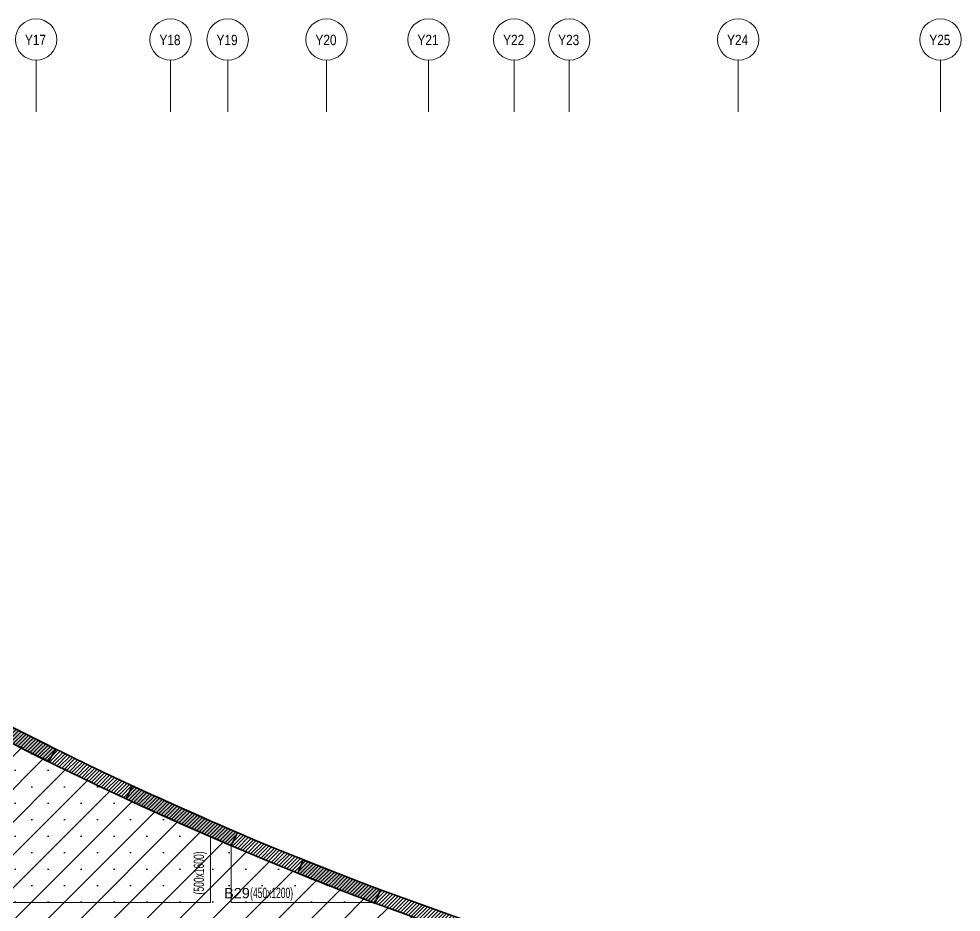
# Model space of a CAD drawing. Header units: millimetres. Extents: x -7 to 75728, y 24 to 63519.
# Drawn here: x 47456 to 70228, y 41922 to 63519 of the extents above; entities that cross this region are included whole.
import ezdxf
from ezdxf.enums import TextEntityAlignment as Align

# ---------------------------------------------------------------- set-up
doc = ezdxf.new("R2010")
doc.units = ezdxf.units.MM
doc.linetypes.add('Grid Line', pattern=[2222.5, 1270, -317.4999999999999, 317.4999999999999, -317.4999999999999])
doc.linetypes.add('HIDDEN', pattern=[0.375, 0.25, -0.125])
for name, color, linetype, lineweight in [('A-GRIDS', 8, 'Continuous', 9), ('S-BEAM', 7, 'Continuous', 18), ('S-BEAM-IDEN', 2, 'Continuous', 9), ('S-COL HATCH', 9, 'Continuous', 0), ('S-COLS', 5, 'Continuous', 35), ('S-GRIDS', 8, 'Continuous', 9)]:
    doc.layers.add(name, color=color, linetype=linetype, lineweight=lineweight)
doc.layers.add('Beam Nos', color=7, linetype='Continuous')
doc.layers.add('HATCH', color=8, linetype='Continuous')
doc.styles.add('Arial Narrow', font='ARIALN.TTF', dxfattribs={"height": 399.9999999999996})
doc.styles.add('SC-BBS1', font='SansSerif')
doc.styles.add('Swis721 LtCn BT', font='swisscl.ttf', dxfattribs={"width": 0.9, "height": 233.3551617873649})

# ---------------------------------------------------------------- blocks, each defined once
blk = doc.blocks.new('A$C89844c14')
at = {"layer": 'S-COL HATCH', "transparency": 33554687}
h = blk.add_hatch(dxfattribs=at)
h.set_pattern_fill('ANSI31', color=256, scale=500)
h.set_pattern_definition([(45, (-31243118.95039071, 21573255.04475099), (-44.19417382415922, 44.19417382415922), [])])
edge = h.paths.add_edge_path()
edge.add_line((-12641.36437787861, -10574.03004626185), (46763.39400777965, -10574.03004626185))
edge.add_line((46763.39400777965, -10574.03004626185), (50158.63604889065, -10423.83620051294))
edge.add_line((50158.63604889065, -10423.83620051294), (50158.63604889065, 18363.45195051283))
edge.add_arc((65986.83610693365, 101151.7779547721), 84287.8332837242, 235.3318360843077, 259.1763076908551, ccw=False)
edge.add_arc((-8442.753611341119, 269.379661232233), 41199.68046838963, 49.9961516128636, 101.0852321286915)
edge.add_line((-16364.17637338489, 40700.36693736166), (-15223.62516012043, 21151.17039509863))
edge.add_line((-15223.62516012043, 21151.17039509863), (-12641.36437787861, 21151.17039486021))
edge.add_line((-12641.36437787861, 21151.17039486021), (-12641.36437787861, -10574.03004626185))
edge = h.paths.add_edge_path(flags=16)
edge.add_line((-12291.36437835544, -10224.03004578501), (46755.65639505535, -10224.03004578501))
edge.add_line((46755.65639505535, -10224.03004578501), (49808.63604841381, -10088.97671297937))
edge.add_line((49808.63604841381, -10088.97671297937), (49808.63604841381, 18074.53277989477))
edge.add_arc((65986.83610427752, 101151.777949918), 84637.83327854906, 235.3207608542366, 258.9803174311657, ccw=False)
edge.add_arc((-8442.753610882908, 269.3796631880104), 40849.68046623029, 49.97334944151059, 100.6567920093794)
edge.add_line((-15996.90336217731, 40414.50658699125), (-14893.4499033913, 21501.17039509863))
edge.add_line((-14893.4499033913, 21501.17039509863), (-12291.36437835544, 21501.17039462179))
edge.add_line((-12291.36437835544, 21501.17039462179), (-12291.36437835544, -10224.03004578501))
h = blk.add_hatch(color=256, dxfattribs=at)
h.dxf.hatch_style = 1
h.paths.add_polyline_path([(28423.99673158675, 25307.0760040693), (28605.68384588138, 25607.67662080005, -0.0060300541328902), (26819.177078031, 26518.35735208914), (26637.80549352989, 26218.27875832841, 0.0060046413283246)])
h = blk.add_hatch(color=256, dxfattribs=at)
h.dxf.hatch_style = 1
h.paths.add_polyline_path([(30448.3209214285, 24722.62021090835), (30300.20528918505, 24405.50502423942, 0.0043087043167823), (32840.33913389966, 23274.59044680745), (32988.50285439939, 23591.80862638727, -0.0043268481438015)])
h = blk.add_hatch(color=256, dxfattribs=at)
h.dxf.hatch_style = 1
h.paths.add_polyline_path([(36313.60995989293, 21882.89602196962), (36445.23421701044, 22210.45419185981, -0.0060148017713095), (34580.08409185335, 22932.84395107254), (34448.83883917704, 22606.22893020883, 0.006030345616494)])
at = {"layer": 'S-COLS'}
for points, elevation in [([(-12641.36437787861, -10574.03004626185), (46763.39400777965, -10574.03004626185), (50158.63604889065, -10423.83620051294), (50158.63604889065, 18363.45195051283, -0.104418166803797), (18042.01030120998, 31828.38711067289, 0.2266855225477514), (-16364.17637338489, 40700.36693736166), (-15223.62516012043, 21151.17039509863), (-12641.36437787861, 21151.17039486021)], -9.701837e-10), ([(-12291.36437835544, -10224.03004578501), (46755.65639505535, -10224.03004578501), (49808.63604841381, -10088.97671297937), (49808.63604841381, 18074.53277989477, -0.1036025941680122), (17829.4674840942, 31549.83351107687, 0.2248253873117498), (-15996.90336217731, 40414.50658699125), (-14893.4499033913, 21501.17039509863), (-12291.36437835544, 21501.17039462179)], -3.2951e-10)]:
    blk.add_lwpolyline(points, format="xyb", close=True, dxfattribs=dict(at, elevation=elevation))
at = {"layer": 'S-COLS', "elevation": -8.166589e-10}
for points in [[(26637.80548092351, 26218.27876495197, 0.0060046413709705), (28423.99673158675, 25307.0760040693), (28605.68384588138, 25607.67662080005, -0.0060300541328902), (26819.177078031, 26518.35735208914), (26637.8054930307, 26218.2787575014)], [(30300.2052888386, 24405.50502349436), (30448.3209214285, 24722.62021090835, 0.0043268481438015), (32988.50285439939, 23591.80862638727), (32840.33913389966, 23274.59044680745, -0.0043087043340257), (30300.20527905971, 24405.50502885133)], [(36445.23420032114, 22210.45419809595, -0.0060148017177295), (34580.08409185335, 22932.84395107254), (34448.83883917704, 22606.22893020883, 0.006030345616494), (36313.60995989293, 21882.89602196962), (36445.23421708495, 22210.45419204235)]]:
    blk.add_lwpolyline(points, format="xyb", dxfattribs=at)
blk = doc.blocks.new('Grid - Type 1 Structural-6743905-9TH FLOOR LVL')
at = {"layer": 'A-GRIDS'}
blk.add_circle((0, 0), 4.000000000000003, dxfattribs=at)
blk = doc.blocks.new('A$C45bf0ae9')
at = {"layer": 'S-GRIDS', "linetype": 'Grid Line'}
for p, q in [((28125.00000000004, 41014.02994187333), (28125.00000000004, 42264.02994187333)), ((31375.00000000005, 41014.02994187331), (31375.00000000005, 42264.02994187331)), ((32755.00000000005, 41014.02994187333), (32755.00000000005, 42264.02994187333)), ((35145.00000000004, 41014.02994187333), (35145.00000000004, 42264.02994187333)), ((37610.00000000005, 41014.02994187331), (37610.00000000005, 42264.02994187331)), ((39680.00000000004, 41014.02994187331), (39680.00000000004, 42264.02994187331)), ((41010.00000000006, 41014.02994187331), (41010.00000000006, 42264.02994187331)), ((45092.50000000004, 41014.0299418733), (45092.50000000004, 42264.02994187331)), ((49979.99999999994, 41014.0299418733), (49979.99999999994, 42264.0299418733))]:
    blk.add_line(p, q, dxfattribs=at)
at = {"layer": 'A-GRIDS', "xscale": 124.9999999999999, "yscale": 124.9999999999999, "zscale": 124.9999999999999}
for p in [(28125.00000000003, 42764.02994187332), (31375.00000000002, 42764.0299418733), (32755.00000000003, 42764.02994187332), (35145.00000000002, 42764.02994187332), (37610.00000000003, 42764.0299418733), (39680.00000000002, 42764.0299418733), (41010.00000000004, 42764.0299418733), (45092.50000000002, 42764.02994187328), (49979.99999999993, 42764.02994187328)]:
    blk.add_blockref('Grid - Type 1 Structural-6743905-9TH FLOOR LVL', p, dxfattribs=at)
at = {"layer": 'A-GRIDS', "lineweight": 18, "char_height": 249.9999999999999, "width": 641.3499999999995, "attachment_point": 1, "style": 'Arial Narrow'}
for s, insert in [('Y17', (27856.09741310384, 42878.53991948885)), ('Y18', (31106.09741310383, 42878.53991948883)), ('Y19', (32486.09741310384, 42878.53991948885)), ('Y20', (34876.09741310383, 42878.53991948884)), ('Y21', (37341.09741310383, 42878.53991948883)), ('Y22', (39411.09741310382, 42878.53991948883)), ('Y23', (40741.09741310384, 42878.53991948883)), ('Y24', (44823.59741310383, 42878.53991948883)), ('Y25', (49711.09741310373, 42878.53991948881))]:
    blk.add_mtext(s, dxfattribs=dict(at, insert=insert))

msp = doc.modelspace()

# ---------------------------------------------------------------- hatches: boundary and pattern name
at = {"layer": 'HATCH'}
h = msp.add_hatch(dxfattribs=at)
h.set_pattern_fill('SACNCR', color=256, scale=6000)
h.set_pattern_definition([(45, (-31343265.6840891, 21493490.91166776), (-397.747564417433, 397.747564417433), []), (45, (-31342867.9365231, 21493490.91166776), (-397.747564417433, 397.747564417433), [0, -562.5])])
h.paths.add_polyline_path([(35540.2616247625, 53404.7036397033), (36676.93818640494, 52539.00595164901), (38313.91029684775, 51300.47088151654), (39776.76922023454, 50332.91471638387), (41214.21121294953, 49423.78451962253), (42541.63156423129, 48619.52682963988), (43704.0859796942, 47942.14428202292), (45400.16248101153, 46997.43900205424), (50068.79734416836, 44650.50036720043), (52087.31886593409, 43744.19347239888), (53732.32942867064, 43052.00038131183), (57249.79791217454, 41705.88509278974), (33340.89976472565, 41705.88509278974), (33062.65765319549, 42604.71958513415), (33072.82945527666, 53405.87341041719)])

# ---------------------------------------------------------------- linework, layer by layer
at = {"layer": 'S-BEAM', "linetype": 'HIDDEN'}
for p, q in [((52090.51618218952, 42155.88509277856, -1.2602118e-09), (52087.31886593409, 43744.19347239888, -1.2002063e-09)), ((52590.51618219697, 42155.88509277856, -1.2602118e-09), (52587.75147154712, 43529.29102014234, -1.2083252e-09)), ((52090.51618218206, 42155.88509277856, -1.3058185e-09), (41322.82945510529, 42155.88509277483, -1.4086944e-09)), ((56020.73221712716, 42155.88509277856, -1.2682687e-09), (52590.51618219324, 42155.88509277856, -1.3010414e-09))]:
    msp.add_line(p, q, dxfattribs=at)

# ---------------------------------------------------------------- block references
at = {"layer": 'Beam Nos'}
msp.add_blockref('A$C45bf0ae9', (19747.62342884921, 20254.7143725962), dxfattribs=at)
at = {"layer": 'S-COL HATCH', "color": 4}
msp.add_blockref('A$C89844c14', (19747.62383392983, 20254.71473999178), dxfattribs=at)

# ---------------------------------------------------------------- texts
at = {"layer": 'Beam Nos', "color": 3, "style": 'SC-BBS1'}
msp.add_text('B29', height=250, dxfattribs=at).set_placement((52726.97820628219, 42180.96853758996), align=Align.BOTTOM_CENTER)
at = {"layer": 'S-BEAM-IDEN', "style": 'Swis721 LtCn BT', "width": 0.8}
for s, rotation, p in [('(500x1600)', 90.00000000000031, (51930.63111332961, 42350.97195884442, -1.376663e-09)), ('(450x1200)', 359.9999999999997, (53045.8150306844, 42264.05291846251))]:
    msp.add_text(s, height=250, rotation=rotation, dxfattribs=at).set_placement(p)

doc.saveas('drawing.dxf')
